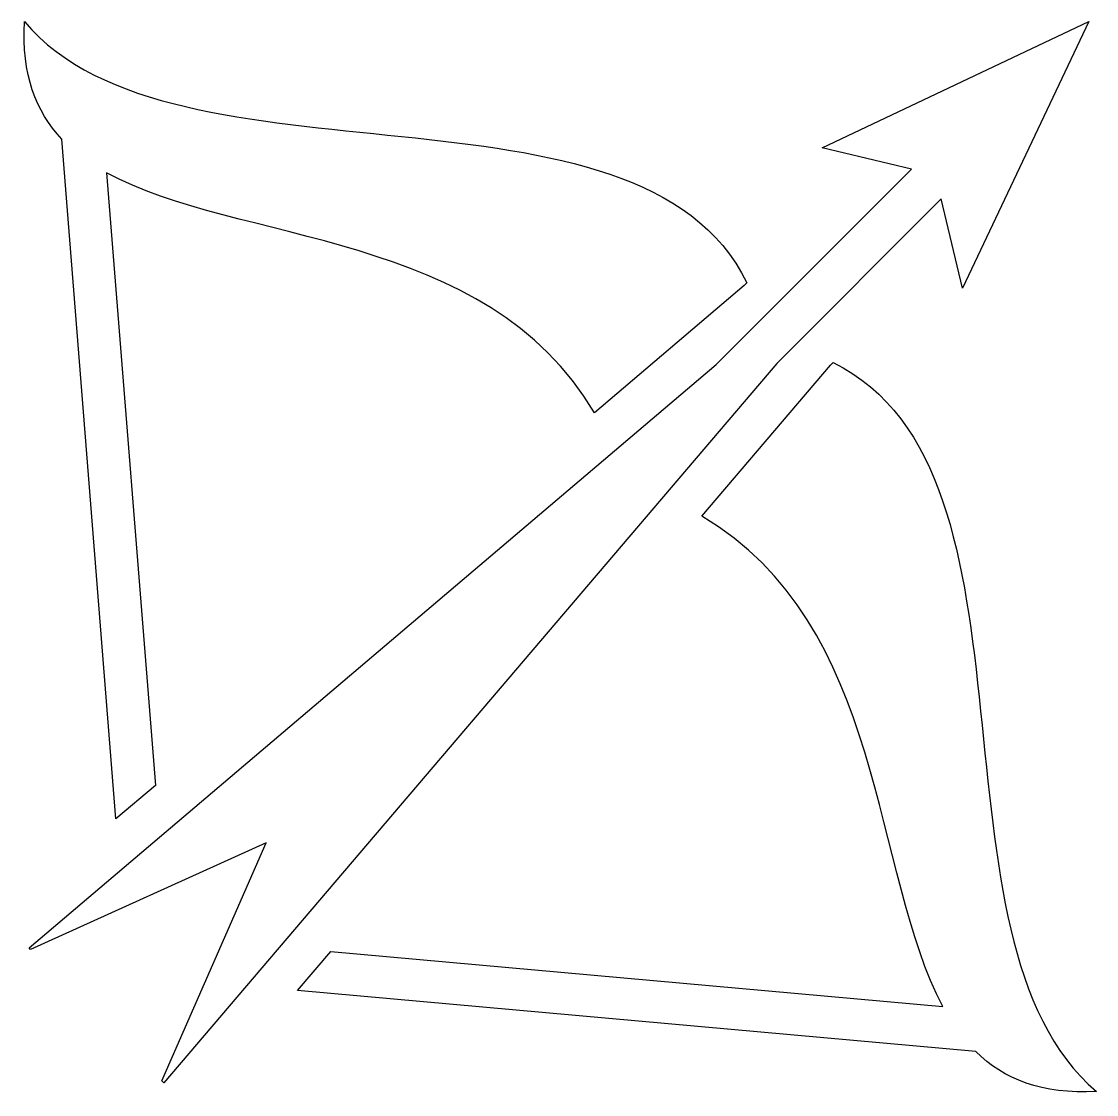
# Model space of a CAD drawing. Header units: centimetres. Extents: x -10 to 10.1, y -10.2 to 9.9.
import ezdxf

# ---------------------------------------------------------------- set-up
doc = ezdxf.new("R2010")
doc.units = ezdxf.units.CM
doc.header["$MEASUREMENT"] = 0
doc.layers.add('Layer 1', color=7, linetype='Continuous')

msp = doc.modelspace()

# ---------------------------------------------------------------- linework, layer by layer
at = {"layer": 'Layer 1'}
for points, knots in [([(-9.97669, 9.93186), (-10.03349, 8.94386), (-9.76585, 8.24738), (-9.27826, 7.72993), (-9.27826, 7.72993), (-9.27826, 7.72993), (-8.26231, -5.0166), (-8.26231, -5.0166), (-8.26231, -5.0166), (-8.26231, -5.0166), (-7.52176, -4.38939), (-7.52176, -4.38939), (-7.52176, -4.38939), (-7.52176, -4.38939), (-8.43765, 7.09877), (-8.43765, 7.09877), (-8.43765, 7.09877), (-5.99296, 5.75133), (-1.30722, 6.03761), (0.70888, 2.5986), (0.70888, 2.5986), (0.70888, 2.5986), (3.51832, 4.98379), (3.51832, 4.98379), (3.51832, 4.98379), (3.51832, 4.98379), (3.56976, 5.03515), (3.56976, 5.03515), (3.56976, 5.03515), (1.54925, 9.16453), (-7.16813, 6.59018), (-9.97669, 9.93182), (-9.97669, 9.93182), (-9.97669, 9.93182), (-9.97669, 9.93186), (-9.97669, 9.93186)], [0, 0, 0, 0, 0.1, 0.1, 0.1, 0.1, 0.2, 0.2, 0.2, 0.2, 0.3, 0.3, 0.3, 0.3, 0.4, 0.4, 0.4, 0.4, 0.5, 0.5, 0.5, 0.5, 0.6, 0.6, 0.6, 0.6, 0.7, 0.7, 0.7, 0.7, 0.8, 0.8, 0.8, 0.8, 1, 1, 1, 1]), ([(9.9793, 9.93452), (9.9793, 9.93452), (4.97843, 7.56384), (4.97843, 7.56384), (4.97843, 7.56384), (4.97843, 7.56384), (6.65727, 7.16855), (6.65727, 7.16855), (6.65727, 7.16855), (6.65727, 7.16855), (2.98992, 3.5012), (2.98992, 3.5012), (2.98992, 3.5012), (2.98992, 3.5012), (-9.89239, -7.43607), (-9.89239, -7.43607), (-9.89239, -7.43607), (-9.89239, -7.43607), (-9.86329, -7.46504), (-9.86329, -7.46504), (-9.86329, -7.46504), (-9.86329, -7.46504), (-5.4462, -5.46345), (-5.4462, -5.46345), (-5.4462, -5.46345), (-5.4462, -5.46345), (-7.40178, -9.92663), (-7.40178, -9.92663), (-7.40178, -9.92663), (-7.40178, -9.92663), (-7.36362, -9.96483), (-7.36362, -9.96483), (-7.36362, -9.96483), (-7.36362, -9.96483), (4.12715, 3.52365), (4.12715, 3.52365), (4.12715, 3.52365), (4.12715, 3.52365), (7.21469, 6.6111), (7.21469, 6.6111), (7.21469, 6.6111), (7.21469, 6.6111), (7.60862, 4.93239), (7.60862, 4.93239), (7.60862, 4.93239), (7.60862, 4.93239), (9.9793, 9.93452), (9.9793, 9.93452)], [0, 0, 0, 0, 0.07692308, 0.07692308, 0.07692308, 0.07692308, 0.15384615, 0.15384615, 0.15384615, 0.15384615, 0.23076923, 0.23076923, 0.23076923, 0.23076923, 0.30769231, 0.30769231, 0.30769231, 0.30769231, 0.38461538, 0.38461538, 0.38461538, 0.38461538, 0.46153846, 0.46153846, 0.46153846, 0.46153846, 0.53846154, 0.53846154, 0.53846154, 0.53846154, 0.61538462, 0.61538462, 0.61538462, 0.61538462, 0.69230769, 0.69230769, 0.69230769, 0.69230769, 0.76923077, 0.76923077, 0.76923077, 0.76923077, 0.84615385, 0.84615385, 0.84615385, 0.84615385, 1, 1, 1, 1]), ([(5.184, 3.54089), (5.184, 3.54089), (5.13525, 3.4921), (5.13525, 3.4921), (5.13525, 3.4921), (5.13525, 3.4921), (2.72113, 0.65892), (2.72113, 0.65892), (2.72113, 0.65892), (6.17916, -1.36282), (5.90848, -6.05705), (7.24504, -8.53496), (7.24504, -8.53496), (7.24504, -8.53496), (-4.23127, -7.50184), (-4.23127, -7.50184), (-4.23127, -7.50184), (-4.23127, -7.50184), (-4.85586, -8.2359), (-4.85586, -8.2359), (-4.85586, -8.2359), (-4.85586, -8.2359), (7.8604, -9.37971), (7.8604, -9.37971), (7.8604, -9.37971), (8.38666, -9.89766), (9.10014, -10.18444), (10.12431, -10.12553), (10.12431, -10.12553), (6.75298, -7.29184), (9.35011, 1.50246), (5.18408, 3.54086), (5.18408, 3.54086), (5.18408, 3.54086), (5.184, 3.54089), (5.184, 3.54089)], [0, 0, 0, 0, 0.1, 0.1, 0.1, 0.1, 0.2, 0.2, 0.2, 0.2, 0.3, 0.3, 0.3, 0.3, 0.4, 0.4, 0.4, 0.4, 0.5, 0.5, 0.5, 0.5, 0.6, 0.6, 0.6, 0.6, 0.7, 0.7, 0.7, 0.7, 0.8, 0.8, 0.8, 0.8, 1, 1, 1, 1])]:
    msp.add_open_spline(points, degree=3, knots=knots, dxfattribs=at)

doc.saveas('drawing.dxf')
